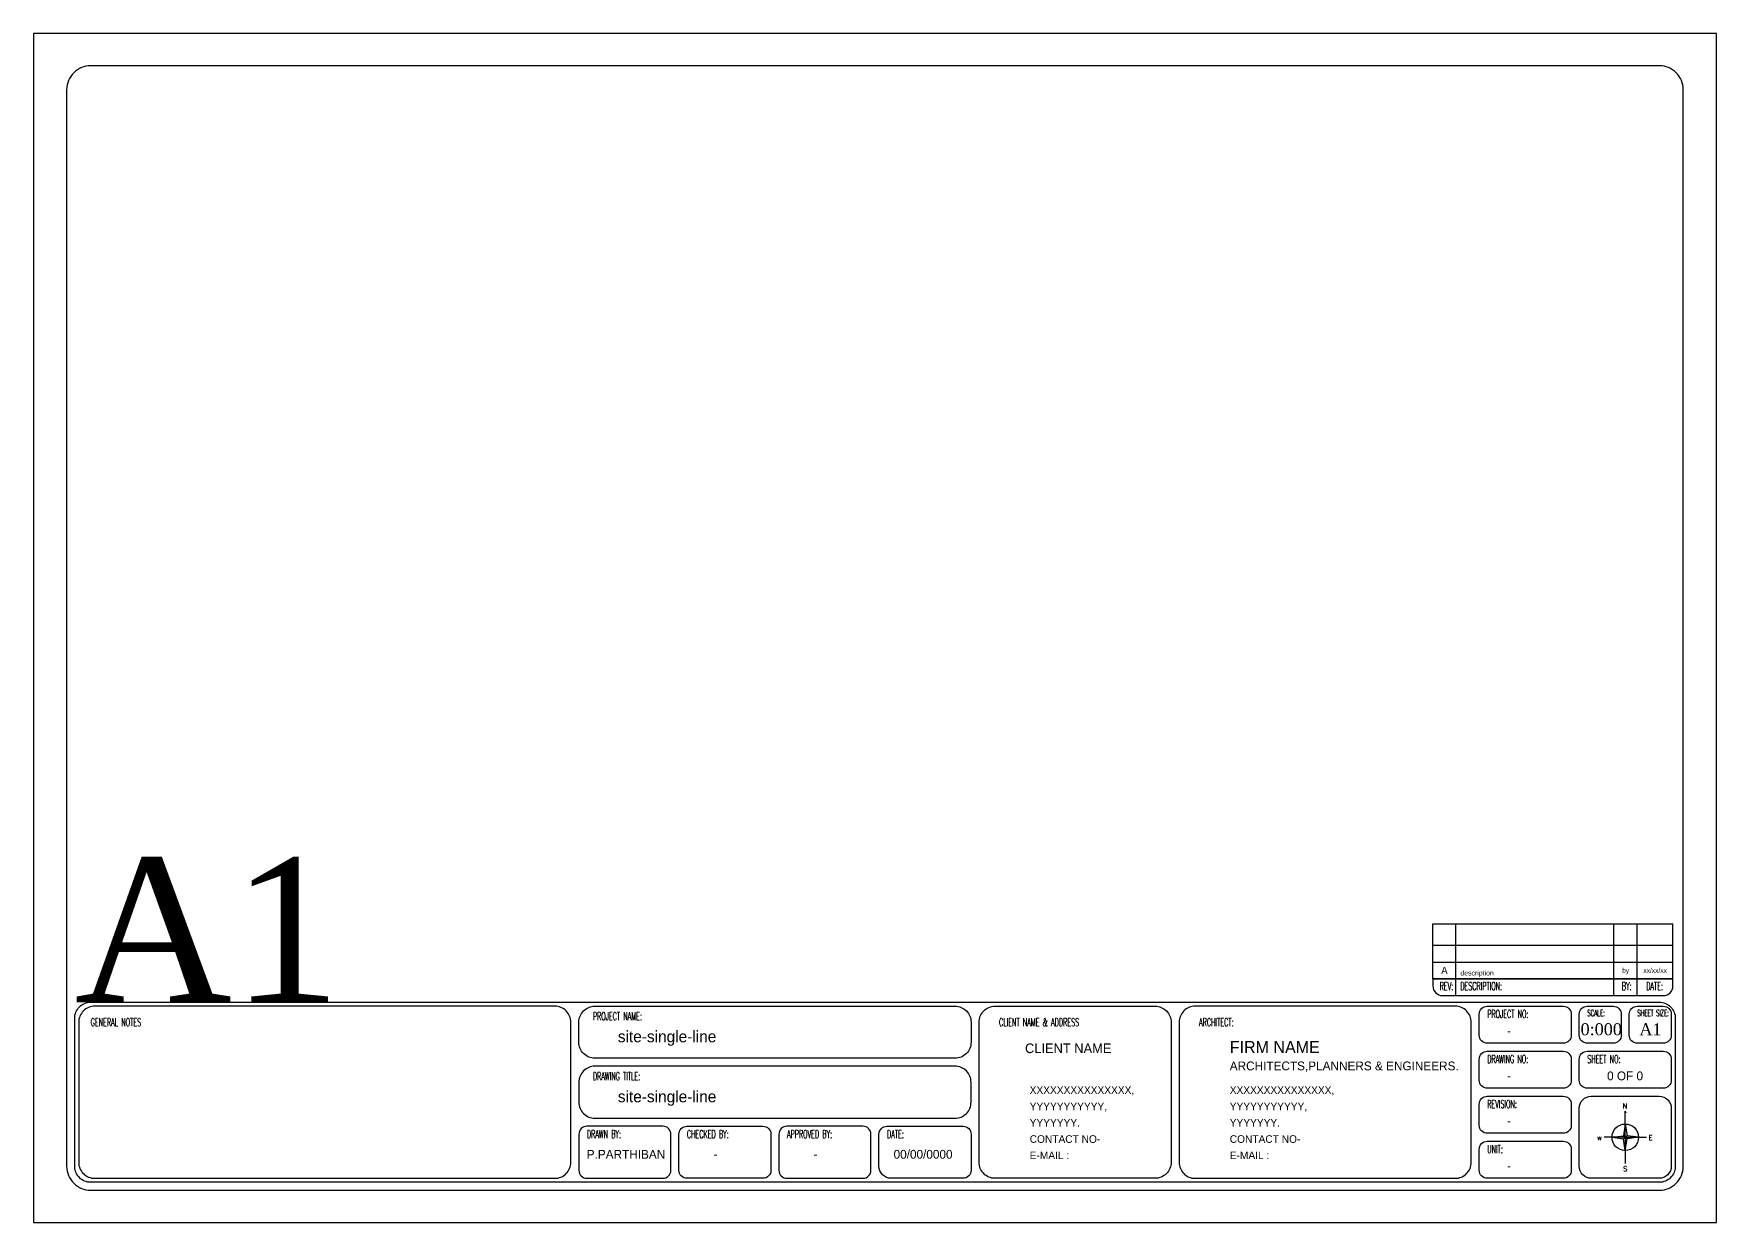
# Model space of a CAD drawing. Header units: millimetres. Extents: x 120 to 8770, y -9 to 2034.
# Drawn here: x 1430 to 2271, y -9 to 585 of the extents above; entities that cross this region are included whole.
import ezdxf
from ezdxf.enums import TextEntityAlignment as Align

# ---------------------------------------------------------------- set-up
doc = ezdxf.new("R2018")
doc.units = ezdxf.units.MM
doc.header["$MEASUREMENT"] = 0
for name, color, linetype in [('FENCE', 7, 'Continuous'), ('POWER', 40, 'Continuous'), ('TEXT', 4, 'Continuous')]:
    doc.layers.add(name, color=color, linetype=linetype)
doc.styles.add('romans', font='romans.shx', dxfattribs={"width": 0.5, "height": 8})
doc.styles.add('RT', font='romant.shx')
doc.styles.add('TNR', font='times.ttf')
doc.styles.add('YS TEXT', font='GOTHIC.TTF')

# ---------------------------------------------------------------- blocks, each defined once
blk = doc.blocks.new('A$C6670421E')
at = {"layer": 'FENCE', "linetype": 'Continuous'}
h = blk.add_hatch(color=256, dxfattribs=at)
h.paths.add_polyline_path([(934, 1023), (878, 1068), (878, 652)])
h.paths.add_polyline_path([(1294, 1068), (934, 1114), (878, 1068)])
h.paths.add_polyline_path([(878, 1484), (821, 1114), (878, 1068)])
h.paths.add_polyline_path([(821, 1023), (878, 1068), (462, 1068)])
at = {"layer": 'FENCE'}
for p, q in [((878, 1068), (878, 652)), ((878, 652), (878, 247))]:
    blk.add_line(p, q, dxfattribs=at)
blk.add_circle((878, 1068), 416, dxfattribs=at)
at = {"layer": 'POWER'}
for p, q in [((878, 1890), (860, 1836)), ((878, 1484), (878, 1890)), ((878, 1890), (896, 1836)), ((462, 1068), (215, 1068)), ((462, 1068), (215, 1068)), ((462, 1068), (821, 1114)), ((462, 1068), (821, 1023)), ((878, 1068), (462, 1068)), ((878, 1484), (821, 1114)), ((821, 1114), (878, 1068)), ((821, 1023), (878, 1068)), ((878, 1484), (934, 1114)), ((878, 1068), (878, 1484)), ((934, 1114), (878, 1068)), ((878, 1068), (1294, 1068)), ((934, 1023), (878, 1068)), ((1294, 1068), (934, 1114)), ((1294, 1068), (934, 1023)), ((1294, 1068), (1541, 1068)), ((1294, 1068), (1541, 1068))]:
    blk.add_line(p, q, dxfattribs=at)
at = {"layer": 'TEXT'}
for q in [(821, 1023), (934, 1023)]:
    blk.add_line((878, 652), q, dxfattribs=at)
at = {"layer": 'TEXT', "style": 'RT'}
for s, p in [('N', (797, 1972)), ('w', (-7, 977)), ('E', (1610, 977)), ('S', (809, 0))]:
    blk.add_text(s, height=158, dxfattribs=at).set_placement(p)
blk = doc.blocks.new('A1L1')
for p, q in [((699.34, 149.21), (819.34, 149.21)), ((699.34, 130.06), (699.34, 149.21)), ((699.34, 149.21), (819.34, 149.21)), ((710.87, 130.06), (710.87, 149.21)), ((789.84, 130.06), (789.84, 149.21)), ((801.5, 130.06), (801.5, 149.21)), ((819.34, 130.06), (819.34, 149.21)), ((699.34, 138.46), (819.34, 138.46)), ((699.34, 130.06), (819.34, 130.06)), ((699.34, 121.66), (699.34, 130.06)), ((699.34, 130.06), (819.34, 130.06)), ((710.87, 121.66), (710.87, 130.06)), ((789.84, 121.66), (789.84, 130.06)), ((801.5, 121.66), (801.5, 130.06)), ((819.34, 121.66), (819.34, 130.06)), ((699.34, 121.66), (819.34, 121.66))]:
    blk.add_line(p, q)
at = {"linetype": 'Continuous'}
for p, q in [((819.34, 121.66), (699.34, 121.66)), ((699.34, 121.66), (699.34, 118.13)), ((710.87, 113.33), (710.87, 121.66)), ((789.84, 113.33), (789.84, 121.66)), ((801.5, 113.33), (801.5, 121.66)), ((819.34, 118.13), (819.34, 121.66)), ((704.14, 113.33), (814.54, 113.33))]:
    blk.add_line(p, q, dxfattribs=at)
blk.add_lwpolyline([(0, 0), (841, 0), (841, 594), (0, 594)], close=True)
for points in [[(28.5, 16), (812.5, 16, 0.414214), (824.5, 28), (824.5, 566, 0.414214), (812.5, 578), (28.5, 578, 0.414214), (16.5, 566), (16.5, 28, 0.414214)], [(28.5, 110), (812.5, 110, -0.414214), (820.5, 102), (820.5, 28, -0.414214), (812.5, 20), (28.5, 20, -0.414214), (20.5, 28), (20.5, 102, -0.414214)], [(30.5, 22), (260.5, 22, 0.414214), (268.5, 30), (268.5, 100, 0.414214), (260.5, 108), (30.5, 108, 0.414214), (22.5, 100), (22.5, 30, 0.414214)], [(280.5, 108), (460.5, 108, -0.414214), (468.5, 100), (468.5, 90, -0.414214), (460.5, 82), (280.5, 82, -0.414214), (272.5, 90), (272.5, 100, -0.414214)], [(480.5, 108), (560.5, 108, -0.414214), (568.5, 100), (568.5, 30, -0.414214), (560.5, 22), (480.5, 22, -0.414214), (472.5, 30), (472.5, 100, -0.414214)], [(580.5, 22), (710.5, 22, 0.414214), (718.5, 30), (718.5, 100, 0.414214), (710.5, 108), (580.5, 108, 0.414214), (572.5, 100), (572.5, 30, 0.414214)], [(726.5, 108), (764.5, 108, -0.414214), (768.5, 104), (768.5, 93.5, -0.414214), (764.5, 89.5), (726.5, 89.5, -0.414214), (722.5, 93.5), (722.5, 104, -0.414214)], [(776.5, 108), (789.5, 108, -0.414214), (793.5, 104), (793.5, 93.5, -0.414214), (789.5, 89.5), (776.5, 89.5, -0.414214), (772.5, 93.5), (772.5, 104, -0.414214)], [(801.5, 108), (814.5, 108, -0.414214), (818.5, 104), (818.5, 93.5, -0.414214), (814.5, 89.5), (801.5, 89.5, -0.414214), (797.5, 93.5), (797.5, 104, -0.414214)], [(726.5, 85.5), (764.5, 85.5, -0.414214), (768.5, 81.5), (768.5, 71, -0.414214), (764.5, 67), (726.5, 67, -0.414214), (722.5, 71), (722.5, 81.5, -0.414214)], [(776.5, 85.5), (814.5, 85.5, -0.414214), (818.5, 81.5), (818.5, 71, -0.414214), (814.5, 67), (776.5, 67, -0.414214), (772.5, 71), (772.5, 81.5, -0.414214)], [(460.5, 78), (280.5, 78, 0.414214), (272.5, 70), (272.5, 60, 0.414214), (280.5, 52), (460.5, 52, 0.414214), (468.5, 60), (468.5, 70, 0.414214)], [(726.5, 63), (764.5, 63, -0.414214), (768.5, 59), (768.5, 48.5, -0.414214), (764.5, 44.5), (726.5, 44.5, -0.414214), (722.5, 48.5), (722.5, 59, -0.414214)], [(778.5, 63), (812.5, 63, -0.414214), (818.5, 57), (818.5, 28, -0.414214), (812.5, 22), (778.5, 22, -0.414214), (772.5, 28), (772.5, 57, -0.414214)], [(276.5, 22), (314.5, 22, 0.414214), (318.5, 26), (318.5, 44, 0.414214), (314.5, 48), (276.5, 48, 0.414214), (272.5, 44), (272.5, 26, 0.414214)], [(326.5, 48), (364.5, 48, -0.414214), (368.5, 44), (368.5, 26, -0.414214), (364.5, 22), (326.5, 22, -0.414214), (322.5, 26), (322.5, 44, -0.414214)], [(376.5, 22), (414.5, 22, 0.414214), (418.5, 26), (418.5, 44, 0.414214), (414.5, 48), (376.5, 48, 0.414214), (372.5, 44), (372.5, 26, 0.414214)], [(426.5, 48), (464.5, 48, -0.414214), (468.5, 44), (468.5, 26, -0.414214), (464.5, 22), (428.5, 22, -0.414214), (422.5, 28), (422.5, 44, -0.414214)], [(726.5, 40.5), (764.5, 40.5, -0.414214), (768.5, 36.5), (768.5, 26, -0.414214), (764.5, 22), (726.5, 22, -0.414214), (722.5, 26), (722.5, 36.5, -0.414214)]]:
    blk.add_lwpolyline(points, format="xyb", close=True)
for centre, start, end in [((704.14, 118.13), 180, 270), ((814.54, 118.13), 270, 0)]:
    blk.add_arc(centre, 4.8, start, end, dxfattribs=at)
at = {"xscale": 0.01592340837949859, "yscale": 0.01592340837949859, "zscale": 0.01592340837949859}
blk.add_blockref('A$C6670421E', (781.52, 25.49), dxfattribs=at)
for s, height, style, p in [('A1', 72.13, 'TNR', (20.5, 110)), ('-', 4.4, 'YS TEXT', (736.4, 93.49)), ('0:000', 6, 'TNR', (773.16, 93.49)), ('A1', 6, 'TNR', (802.53, 93.49)), ('CLIENT NAME', 4.8, 'YS TEXT', (495.5, 84.57)), ('FIRM NAME', 6, 'YS TEXT', (597.81, 84.57)), ('ARCHITECTS,PLANNERS & ENGINEERS.', 4.4, 'YS TEXT', (597.81, 75.96)), ('XXXXXXXXXXXXXXX,', 3.8, 'YS TEXT', (497.81, 64.19)), ('XXXXXXXXXXXXXXX,', 3.8, 'YS TEXT', (597.81, 64.19)), ('-', 4.4, 'YS TEXT', (736.4, 70.99)), ('0 OF 0', 4.4, 'YS TEXT', (786.4, 70.99)), ('YYYYYYYYYYY,', 3.8, 'YS TEXT', (497.81, 56.04)), ('YYYYYYYYYYY,', 3.8, 'YS TEXT', (597.81, 56.04)), ('YYYYYYY.', 3.8, 'YS TEXT', (497.81, 47.88)), ('YYYYYYY.', 3.8, 'YS TEXT', (597.81, 47.88)), ('CONTACT NO-', 3.8, 'YS TEXT', (497.81, 39.73)), ('CONTACT NO-', 3.8, 'YS TEXT', (597.81, 39.73)), ('-', 4.4, 'YS TEXT', (736.4, 48.49)), ('P.PARTHIBAN', 4.4, 'YS TEXT', (276.43, 31.8)), ('-', 4.4, 'YS TEXT', (339.78, 31.8)), ('-', 4.4, 'YS TEXT', (389.78, 31.8)), ('00/00/0000', 4.4, 'YS TEXT', (429.8, 31.8)), ('E-MAIL : ', 3.8, 'YS TEXT', (497.81, 31.57)), ('E-MAIL : ', 3.8, 'YS TEXT', (597.81, 31.57)), ('-', 4.4, 'YS TEXT', (736.4, 25.99))]:
    blk.add_text(s, height=height, dxfattribs=dict(style=style)).set_placement(p)
at = {"style": 'romans', "width": 0.5}
for s, height, p in [('REV:', 4, (702.7, 116.08)), ('DESCRIPTION:', 4, (713.04, 116.08)), ('BY:', 4, (793.72, 116.08)), ('DATE:', 4, (805.95, 116.08)), ('GENERAL NOTES', 4, (28.5, 98)), ('PROJECT NAME:', 4, (279.5, 101)), ('CLIENT NAME & ADDRESS', 4, (482.5, 98)), ('ARCHITECT:', 4, (582.5, 98)), ('PROJECT NO:', 4, (726.5, 102.12)), ('SCALE:', 3.2, (776.5, 103)), ('SHEET SIZE:', 3.2, (801.5, 103)), ('DRAWING NO:', 4, (726.5, 79.62)), ('SHEET NO:', 4, (776.5, 79.62)), ('DRAWING TITLE:', 4, (279.5, 71)), ('REVISION:', 4, (726.5, 57.12)), ('DRAWN BY:', 4, (276.5, 42.1)), ('CHECKED BY:', 4, (326.5, 42.1)), ('APPROVED BY:', 4, (376.5, 42.1)), ('DATE:', 4, (426.5, 42.1)), ('UNIT:', 4, (726.5, 34.62))]:
    blk.add_text(s, height=height, dxfattribs=at).set_placement(p)
at = {"style": 'YS TEXT'}
for tag, height, p in [('rev', 3.6, (705.1, 125.86)), ('by', 2.4, (795.67, 125.86)), ('date', 2.4, (810.42, 125.86))]:
    blk.add_attdef(tag, text='', height=height, dxfattribs=at).set_placement(p, align=Align.MIDDLE_CENTER)
at = {"lineweight": 30, "flags": 104}
blk.add_attdef('description', text='', height=3.3, dxfattribs=at).set_placement((713.07, 125.86), align=Align.MIDDLE_LEFT)
at = {"style": 'YS TEXT'}
for tag, p in [('PROJECT_TITLE', (291.97, 89.98)), ('DRAWING_TITLE', (291.97, 59.98))]:
    blk.add_attdef(tag, p, '', height=5.76, dxfattribs=at)

msp = doc.modelspace()

# ---------------------------------------------------------------- block references
ref = msp.add_blockref('A1L1', (1430.41, -8.66), dxfattribs=dict(xscale=0.999997416197115, yscale=0.999997416197115, zscale=0.999997416197115))
ref.add_attrib('SITE_PLAN', 'site-single-line', (1722.38, 51.32), dxfattribs={"height": 5.76, "style": 'YS TEXT'})
ref.add_attrib('PROPOSED_RESIDENCE_FOR_MR.ANDREW', 'site-single-line', (1722.38, 81.32), dxfattribs={"height": 5.76, "style": 'YS TEXT'})
ref.add_attrib('date', 'xx/xx/xx', dxfattribs={"height": 2.4, "style": 'YS TEXT'}).set_placement((2240.83, 117.2), align=Align.MIDDLE_CENTER)
ref.add_attrib('by', 'by', dxfattribs={"height": 2.4, "style": 'YS TEXT'}).set_placement((2226.08, 117.2), align=Align.MIDDLE_CENTER)
lines = msp.add_mtext('description', dxfattribs={"insert": (2143.47, 117.2), "char_height": 2.5, "attachment_point": 1})
ref.add_attrib('description', '', (2143.47, 117.2), dxfattribs={"flags": 104}).embed_mtext(lines)
ref.add_attrib('rev', 'A', dxfattribs={"height": 3.6, "style": 'YS TEXT'}).set_placement((2135.51, 117.2), align=Align.MIDDLE_CENTER)

doc.saveas('drawing.dxf')
